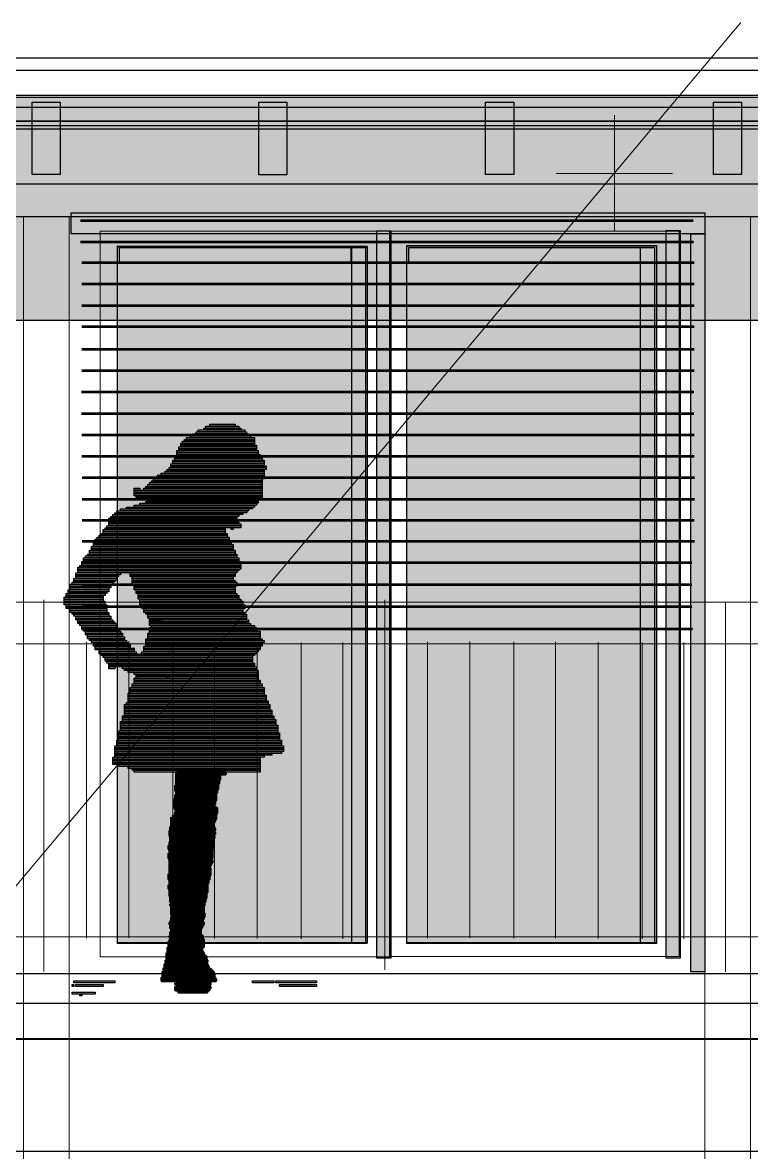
# Model space of a CAD drawing. Header units: millimetres. Extents: x 2976 to 41668, y 1850 to 28527.
# Drawn here: x 13669 to 15835, y 20679 to 24039 of the extents above; entities that cross this region are included whole.
import ezdxf

# ---------------------------------------------------------------- set-up
doc = ezdxf.new("R2010")
doc.units = ezdxf.units.MM
doc.header["$LTSCALE"] = 50
for name, color, linetype in [('00_Wand_Bestand', 7, 'Continuous'), ('02_Grundstuecksgrenze', 8, 'Continuous'), ('05_Linien_stark', 7, 'Continuous'), ('06_Linien_fein', 3, 'Continuous'), ('07_Bemassung', 6, 'Continuous')]:
    doc.layers.add(name, color=color, linetype=linetype)

msp = doc.modelspace()

# ---------------------------------------------------------------- hatches: boundary and pattern name
at = {"layer": '00_Wand_Bestand', "transparency": 33554500}
for points in [[(11786.3, 23816.6), (23791.2, 23816.6), (23791.2, 23557.9), (11786.3, 23557.9)], [(11789.7, 23816.6), (23791.2, 23816.6), (23791.2, 23153.1), (11789.7, 23153.1)]]:
    msp.add_hatch(color=7, dxfattribs=at).paths.add_polyline_path(points)
at = {"layer": '00_Wand_Bestand'}
for points in [[(14173.8, 22816), (14341, 22816), (14341, 22810.4), (14173.8, 22810.4)], [(14185.3, 22821.6), (14335.2, 22821.6), (14335.2, 22816), (14185.3, 22816)], [(14191.1, 22827.2), (14329.5, 22827.2), (14329.5, 22821.6), (14191.1, 22821.6)], [(14208.4, 22832.7), (14317.9, 22832.7), (14317.9, 22827.2), (14208.4, 22827.2)], [(14214.2, 22838.4), (14312.2, 22838.4), (14312.2, 22832.8), (14214.2, 22832.8)], [(14225.7, 22844), (14300.6, 22844), (14300.6, 22838.3), (14225.7, 22838.3)], [(14139.2, 22788), (14358.3, 22788), (14358.3, 22782.5), (14139.2, 22782.5)], [(14139.2, 22782.4), (14364, 22782.4), (14364, 22776.9), (14139.2, 22776.9)], [(14144.9, 22793.6), (14358.3, 22793.6), (14358.3, 22788), (14144.9, 22788)], [(14150.7, 22799.2), (14358.3, 22799.2), (14358.3, 22793.6), (14150.7, 22793.6)], [(14156.4, 22804.8), (14358.3, 22804.8), (14358.3, 22799.2), (14156.4, 22799.2)], [(14168, 22810.4), (14346.8, 22810.4), (14346.8, 22804.8), (14168, 22804.8)], [(14121.9, 22748.9), (14381.4, 22748.9), (14381.4, 22743.3), (14121.9, 22743.3)], [(14127.6, 22765.7), (14369.8, 22765.7), (14369.8, 22760.1), (14127.6, 22760.1)], [(14127.6, 22760.1), (14369.8, 22760.1), (14369.8, 22754.5), (14127.6, 22754.5)], [(14127.6, 22754.5), (14375.6, 22754.5), (14375.6, 22748.9), (14127.6, 22748.9)], [(14133.4, 22776.9), (14364.1, 22776.9), (14364.1, 22771.3), (14133.4, 22771.3)], [(14133.4, 22771.3), (14364.1, 22771.3), (14364.1, 22765.7), (14133.4, 22765.7)], [(14104.6, 22715.3), (14392.9, 22715.3), (14392.9, 22709.8), (14104.6, 22709.8)], [(14110.3, 22726.5), (14387.1, 22726.5), (14387.1, 22720.9), (14110.3, 22720.9)], [(14110.3, 22720.9), (14392.9, 22720.9), (14392.9, 22715.3), (14110.3, 22715.3)], [(14116.1, 22737.7), (14387.2, 22737.7), (14387.2, 22732.1), (14116.1, 22732.1)], [(14116.1, 22732.1), (14387.2, 22732.1), (14387.2, 22726.5), (14116.1, 22726.5)], [(14121.9, 22743.3), (14381.4, 22743.3), (14381.4, 22737.7), (14121.9, 22737.7)], [(14058.4, 22681.8), (14381.4, 22681.8), (14381.4, 22676.2), (14058.4, 22676.2)], [(14064.2, 22687.4), (14387.1, 22687.4), (14387.1, 22681.8), (14064.2, 22681.8)], [(14070, 22693), (14387.2, 22693), (14387.2, 22687.4), (14070, 22687.4)], [(14081.5, 22698.6), (14387.1, 22698.6), (14387.1, 22693), (14081.5, 22693)], [(14093, 22704.2), (14387.1, 22704.2), (14387.1, 22698.6), (14093, 22698.6)], [(14098.8, 22709.8), (14387.2, 22709.8), (14387.2, 22704.2), (14098.8, 22704.2)], [(14000.8, 22648.3), (14381.4, 22648.3), (14381.4, 22642.7), (14000.8, 22642.7)], [(14035.4, 22659.4), (14381.4, 22659.4), (14381.4, 22653.8), (14035.4, 22653.8)], [(14041.1, 22665), (14381.4, 22665), (14381.4, 22659.4), (14041.1, 22659.4)], [(14046.9, 22670.6), (14381.4, 22670.6), (14381.4, 22665), (14046.9, 22665)], [(14052.7, 22676.2), (14381.4, 22676.2), (14381.4, 22670.6), (14052.7, 22670.6)], [(14000.8, 22642.7), (14381.4, 22642.7), (14381.4, 22637), (14000.8, 22637)], [(14000.8, 22637.1), (14381.4, 22637.1), (14381.4, 22631.5), (14000.8, 22631.5)], [(14006.5, 22631.5), (14381.4, 22631.5), (14381.4, 22625.9), (14006.5, 22625.9)], [(14029.6, 22625.9), (14375.6, 22625.9), (14375.6, 22620.3), (14029.6, 22620.3)], [(14035.4, 22614.7), (14369.8, 22614.7), (14369.8, 22609.1), (14035.4, 22609.1)], [(14041.1, 22620.3), (14369.8, 22620.3), (14369.8, 22614.7), (14041.1, 22614.7)], [(13943.1, 22581.1), (14323.7, 22581.1), (14323.7, 22575.6), (13943.1, 22575.6)], [(13948.9, 22586.8), (14335.3, 22586.8), (14335.3, 22581.2), (13948.9, 22581.2)], [(13960.4, 22592.3), (14341, 22592.3), (14341, 22586.7), (13960.4, 22586.7)], [(13977.7, 22597.9), (14352.6, 22597.9), (14352.6, 22592.3), (13977.7, 22592.3)], [(14000.8, 22603.5), (14358.3, 22603.5), (14358.3, 22597.9), (14000.8, 22597.9)], [(14018, 22609.1), (14364.1, 22609.1), (14364.1, 22603.5), (14018, 22603.5)], [(13925.8, 22564.4), (14306.4, 22564.4), (14306.4, 22558.8), (13925.8, 22558.8)], [(13925.8, 22558.8), (14306.4, 22558.8), (14306.4, 22553.2), (13925.8, 22553.2)], [(13925.8, 22553.2), (14312.2, 22553.2), (14312.2, 22547.6), (13925.8, 22547.6)], [(13925.8, 22547.6), (14318, 22547.6), (14318, 22542), (13925.8, 22542)], [(13931.5, 22570), (14306.4, 22570), (14306.4, 22564.4), (13931.5, 22564.4)], [(13937.3, 22575.6), (14312.2, 22575.6), (14312.2, 22570), (13937.3, 22570)], [(13896.9, 22514), (14277.6, 22514), (14277.6, 22508.5), (13896.9, 22508.5)], [(13902.7, 22519.7), (14277.6, 22519.7), (14277.6, 22514.1), (13902.7, 22514.1)], [(13908.5, 22530.8), (14271.8, 22530.8), (14271.8, 22525.2), (13908.5, 22525.2)], [(13908.5, 22525.3), (14271.8, 22525.3), (14271.8, 22519.6), (13908.5, 22519.6)], [(13920, 22542), (14317.9, 22542), (14317.9, 22536.4), (13920, 22536.4)], [(13873.9, 22480.5), (14294.9, 22480.5), (14294.9, 22474.9), (13873.9, 22474.9)], [(13879.7, 22491.7), (14289.1, 22491.7), (14289.1, 22486.1), (13879.7, 22486.1)], [(13879.7, 22486.1), (14294.9, 22486.1), (14294.9, 22480.5), (13879.7, 22480.5)], [(13885.4, 22502.9), (14283.4, 22502.9), (14283.4, 22497.3), (13885.4, 22497.3)], [(13885.4, 22497.3), (14289.1, 22497.3), (14289.1, 22491.7), (13885.4, 22491.7)], [(13891.2, 22508.5), (14283.3, 22508.5), (14283.3, 22502.9), (13891.2, 22502.9)], [(13850.8, 22447), (14312.2, 22447), (14312.2, 22441.4), (13850.8, 22441.4)], [(13856.6, 22452.6), (14306.4, 22452.6), (14306.4, 22447), (13856.6, 22447)], [(13862.3, 22458.2), (14306.4, 22458.2), (14306.4, 22452.6), (13862.3, 22452.6)], [(13868.1, 22469.3), (14300.6, 22469.3), (14300.6, 22463.7), (13868.1, 22463.7)], [(13868.1, 22463.7), (14300.6, 22463.7), (14300.6, 22458.2), (13868.1, 22458.2)], [(13873.9, 22474.9), (14294.9, 22474.9), (14294.9, 22469.3), (13873.9, 22469.3)], [(13833.5, 22419), (14318, 22419), (14318, 22413.4), (13833.5, 22413.4)], [(13833.5, 22413.4), (14312.2, 22413.4), (14312.2, 22407.8), (13833.5, 22407.8)], [(13839.3, 22424.6), (14317.9, 22424.6), (14317.9, 22419), (13839.3, 22419)], [(13845, 22435.8), (14317.9, 22435.8), (14317.9, 22430.2), (13845, 22430.2)], [(13845, 22430.2), (14317.9, 22430.2), (14317.9, 22424.6), (13845, 22424.6)], [(13850.8, 22441.4), (14312.2, 22441.4), (14312.2, 22435.8), (13850.8, 22435.8)], [(13833.5, 22407.8), (14306.4, 22407.8), (14306.4, 22402.2), (13833.5, 22402.2)], [(13833.5, 22262.4), (13937.3, 22262.4), (13937.3, 22256.9), (13833.5, 22256.9)], [(13833.5, 22256.9), (13943.1, 22256.9), (13943.1, 22251.3), (13833.5, 22251.3)], [(14046.9, 22262.4), (14075.7, 22262.4), (14075.7, 22256.9), (14046.9, 22256.9)], [(14046.9, 22256.9), (14075.7, 22256.9), (14075.7, 22251.3), (14046.9, 22251.3)], [(14081.5, 22262.4), (14341, 22262.4), (14341, 22256.9), (14081.5, 22256.9)], [(14081.5, 22256.9), (14341, 22256.9), (14341, 22251.3), (14081.5, 22251.3)], [(13908.5, 22156.2), (14352.5, 22156.2), (14352.5, 22150.6), (13908.5, 22150.6)], [(13914.3, 22150.6), (14352.6, 22150.6), (14352.6, 22145), (13914.3, 22145)], [(13914.3, 22145), (14352.6, 22145), (14352.6, 22139.5), (13914.3, 22139.5)], [(13920, 22139.4), (14352.5, 22139.4), (14352.5, 22133.8), (13920, 22133.8)], [(13925.8, 22133.9), (14358.3, 22133.9), (14358.3, 22128.3), (13925.8, 22128.3)], [(13971.9, 22117.1), (14364.1, 22117.1), (14364.1, 22111.5), (13971.9, 22111.5)], [(13983.4, 22111.5), (14369.8, 22111.5), (14369.8, 22105.9), (13983.4, 22105.9)], [(14000.8, 22105.9), (14369.8, 22105.9), (14369.8, 22100.3), (14000.8, 22100.3)], [(14000.8, 22089.1), (14369.8, 22089.1), (14369.8, 22083.5), (14000.8, 22083.5)], [(14000.8, 22083.5), (14375.6, 22083.5), (14375.6, 22078), (14000.8, 22078)], [(14000.8, 22077.9), (14375.6, 22077.9), (14375.6, 22072.3), (14000.8, 22072.3)], [(14006.5, 22100.3), (14369.8, 22100.3), (14369.8, 22094.7), (14006.5, 22094.7)], [(13983.4, 22044.4), (14387.1, 22044.4), (14387.1, 22038.8), (13983.4, 22038.8)], [(13989.2, 22061.1), (14387.2, 22061.1), (14387.2, 22055.6), (13989.2, 22055.6)], [(13989.2, 22055.6), (14387.2, 22055.6), (14387.2, 22050), (13989.2, 22050)], [(13989.2, 22050), (14387.2, 22050), (14387.2, 22044.4), (13989.2, 22044.4)], [(13995, 22072.3), (14381.4, 22072.3), (14381.4, 22066.7), (13995, 22066.7)], [(13995, 22066.8), (14381.4, 22066.8), (14381.4, 22061.2), (13995, 22061.2)], [(13971.9, 22010.8), (14404.4, 22010.8), (14404.4, 22005.3), (13971.9, 22005.3)], [(13977.7, 22016.4), (14398.7, 22016.4), (14398.7, 22010.8), (13977.7, 22010.8)], [(13983.4, 22038.8), (14392.9, 22038.8), (14392.9, 22033.2), (13983.4, 22033.2)], [(13983.4, 22033.2), (14392.9, 22033.2), (14392.9, 22027.6), (13983.4, 22027.6)], [(13983.4, 22027.6), (14392.9, 22027.6), (14392.9, 22022), (13983.4, 22022)], [(13983.4, 22022), (14398.7, 22022), (14398.7, 22016.4), (13983.4, 22016.4)], [(13966.1, 21977.3), (14416, 21977.3), (14416, 21971.7), (13966.1, 21971.7)], [(13971.9, 22005.3), (14404.4, 22005.3), (14404.4, 21999.7), (13971.9, 21999.7)], [(13971.9, 21999.7), (14404.4, 21999.7), (14404.4, 21994.1), (13971.9, 21994.1)], [(13971.9, 21994.1), (14410.2, 21994.1), (14410.2, 21988.5), (13971.9, 21988.5)], [(13971.9, 21988.5), (14410.2, 21988.5), (14410.2, 21982.9), (13971.9, 21982.9)], [(13971.9, 21982.9), (14410.2, 21982.9), (14410.2, 21977.3), (13971.9, 21977.3)], [(13960.4, 21960.5), (14421.8, 21960.5), (14421.8, 21954.9), (13960.4, 21954.9)], [(13960.4, 21954.9), (14421.8, 21954.9), (14421.8, 21949.3), (13960.4, 21949.3)], [(13960.4, 21949.3), (14427.5, 21949.3), (14427.5, 21943.7), (13960.4, 21943.7)], [(13960.4, 21943.7), (14427.5, 21943.7), (14427.5, 21938.2), (13960.4, 21938.2)], [(13966.1, 21971.7), (14416, 21971.7), (14416, 21966.1), (13966.1, 21966.1)], [(13966.1, 21966.1), (14421.7, 21966.1), (14421.7, 21960.5), (13966.1, 21960.5)], [(13954.6, 21932.6), (14427.5, 21932.6), (14427.5, 21927), (13954.6, 21927)], [(13954.6, 21927), (14433.3, 21927), (14433.3, 21921.4), (13954.6, 21921.4)], [(13954.6, 21921.4), (14433.3, 21921.4), (14433.3, 21915.8), (13954.6, 21915.8)], [(13954.6, 21915.8), (14433.3, 21915.8), (14433.3, 21910.2), (13954.6, 21910.2)], [(13954.6, 21910.2), (14433.3, 21910.2), (14433.3, 21904.6), (13954.6, 21904.6)], [(13960.4, 21938.1), (14427.5, 21938.1), (14427.5, 21932.5), (13960.4, 21932.5)], [(13943.1, 21887.8), (14444.8, 21887.8), (14444.8, 21882.2), (13943.1, 21882.2)], [(13943.1, 21882.3), (14444.8, 21882.3), (14444.8, 21876.7), (13943.1, 21876.7)], [(13943.1, 21876.6), (14444.8, 21876.6), (14444.8, 21871), (13943.1, 21871)], [(13948.9, 21904.6), (14439.1, 21904.6), (14439.1, 21899), (13948.9, 21899)], [(13948.9, 21899), (14439.1, 21899), (14439.1, 21893.4), (13948.9, 21893.4)], [(13948.9, 21893.4), (14439.1, 21893.4), (14439.1, 21887.8), (13948.9, 21887.8)], [(13937.3, 21854.3), (14375.6, 21854.3), (14375.6, 21848.7), (13937.3, 21848.7)], [(13937.3, 21848.7), (14375.6, 21848.7), (14375.6, 21843.1), (13937.3, 21843.1)], [(13937.3, 21843.1), (14375.6, 21843.1), (14375.6, 21837.5), (13937.3, 21837.5)], [(13943.1, 21871), (14439, 21871), (14439, 21865.4), (13943.1, 21865.4)], [(13943.1, 21865.5), (14410.2, 21865.5), (14410.2, 21859.9), (13943.1, 21859.9)], [(13943.1, 21859.9), (14387.2, 21859.9), (14387.2, 21854.3), (13943.1, 21854.3)], [(13937.3, 21837.5), (14375.6, 21837.5), (14375.6, 21831.9), (13937.3, 21831.9)], [(13954.6, 21831.9), (14375.6, 21831.9), (14375.6, 21826.3), (13954.6, 21826.3)], [(13983.4, 21826.3), (14375.6, 21826.3), (14375.6, 21820.7), (13983.4, 21820.7)], [(13995, 21820.7), (14375.6, 21820.7), (14375.6, 21815.1), (13995, 21815.1)], [(14000.8, 21815.1), (14375.6, 21815.1), (14375.6, 21809.5), (14000.8, 21809.5)], [(13816.2, 21177.7), (13822, 21177.7), (13822, 21172.1), (13816.2, 21172.1)], [(13822, 21188.9), (13943.1, 21188.9), (13943.1, 21183.3), (13822, 21183.3)], [(13827.7, 21177.7), (13908.5, 21177.7), (13908.5, 21172.1), (13827.7, 21172.1)], [(14352.6, 21188.9), (14416, 21188.9), (14416, 21183.3), (14352.6, 21183.3)], [(14421.8, 21188.9), (14542.9, 21188.9), (14542.9, 21183.3), (14421.8, 21183.3)], [(14433.3, 21177.7), (14542.8, 21177.7), (14542.8, 21172.1), (14433.3, 21172.1)]]:
    msp.add_hatch(color=7, dxfattribs=at).paths.add_polyline_path(points)
at = {"layer": '02_Grundstuecksgrenze', "transparency": 33554595}
msp.add_hatch(color=7, dxfattribs=at).paths.add_polyline_path([(11790.9, 23816.8), (23787.5, 23816.8), (23787.5, 23732), (11790.9, 23732)])
at = {"layer": '02_Grundstuecksgrenze', "transparency": 33554572}
for points in [[(13813.2, 23473.1), (15696.6, 23473.1), (15696.6, 23410.1), (13813.2, 23410.1)], [(14722.1, 23419.7), (14763.6, 23419.7), (14763.6, 21256), (14722.1, 21256)], [(15582.2, 23420.1), (15623.8, 23420.1), (15623.8, 21256.3), (15582.2, 21256.3)], [(15655.3, 23410.1), (15696.9, 23410.1), (15696.9, 21215.7), (15655.3, 21215.7)], [(13957.3, 23369.3), (14644.7, 23369.3), (14644.7, 23323.2), (13957.3, 23323.2)], [(14647.3, 23369.3), (14688.9, 23369.3), (14688.9, 21300.3), (14647.3, 21300.3)], [(14817.5, 23369.7), (15504.9, 23369.7), (15504.9, 23323.6), (14817.5, 23323.6)], [(15505.9, 23370), (15547.5, 23370), (15547.5, 21301), (15505.9, 21301)]]:
    msp.add_hatch(color=7, dxfattribs=at).paths.add_polyline_path(points)
at = {"layer": '02_Grundstuecksgrenze', "transparency": 33554590}
for points in [[(13951.6, 23372.7), (14693.2, 23372.7), (14693.2, 21301.9), (13951.6, 21301.9)], [(14811.2, 23375.5), (15553.7, 23375.5), (15553.7, 21302.5), (14811.2, 21302.5)]]:
    msp.add_hatch(color=7, dxfattribs=at).paths.add_polyline_path(points)
at = {"layer": '07_Bemassung'}
for points in [[(13816.2, 21155.4), (13885.4, 21155.4), (13885.4, 21149.8), (13816.2, 21149.8)], [(13839.3, 21149.8), (13845, 21149.8), (13845, 21144.2), (13839.3, 21144.2)]]:
    msp.add_hatch(color=7, dxfattribs=at).paths.add_polyline_path(points)

# ---------------------------------------------------------------- linework, layer by layer
at = {"layer": '00_Wand_Bestand'}
for points in [[(11786.3, 23816.6), (23791.2, 23816.6), (23791.2, 23557.9), (11786.3, 23557.9)], [(11789.7, 23816.6), (23791.2, 23816.6), (23791.2, 23153.1), (11789.7, 23153.1)], [(14173.8, 22816), (14341, 22816), (14341, 22810.4), (14173.8, 22810.4)], [(14185.3, 22821.6), (14335.2, 22821.6), (14335.2, 22816), (14185.3, 22816)], [(14191.1, 22827.2), (14329.5, 22827.2), (14329.5, 22821.6), (14191.1, 22821.6)], [(14208.4, 22832.7), (14317.9, 22832.7), (14317.9, 22827.2), (14208.4, 22827.2)], [(14214.2, 22838.4), (14312.2, 22838.4), (14312.2, 22832.8), (14214.2, 22832.8)], [(14225.7, 22844), (14300.6, 22844), (14300.6, 22838.3), (14225.7, 22838.3)], [(14139.2, 22788), (14358.3, 22788), (14358.3, 22782.5), (14139.2, 22782.5)], [(14139.2, 22782.4), (14364, 22782.4), (14364, 22776.9), (14139.2, 22776.9)], [(14144.9, 22793.6), (14358.3, 22793.6), (14358.3, 22788), (14144.9, 22788)], [(14150.7, 22799.2), (14358.3, 22799.2), (14358.3, 22793.6), (14150.7, 22793.6)], [(14156.4, 22804.8), (14358.3, 22804.8), (14358.3, 22799.2), (14156.4, 22799.2)], [(14168, 22810.4), (14346.8, 22810.4), (14346.8, 22804.8), (14168, 22804.8)], [(14121.9, 22748.9), (14381.4, 22748.9), (14381.4, 22743.3), (14121.9, 22743.3)], [(14127.6, 22765.7), (14369.8, 22765.7), (14369.8, 22760.1), (14127.6, 22760.1)], [(14127.6, 22760.1), (14369.8, 22760.1), (14369.8, 22754.5), (14127.6, 22754.5)], [(14127.6, 22754.5), (14375.6, 22754.5), (14375.6, 22748.9), (14127.6, 22748.9)], [(14133.4, 22776.9), (14364.1, 22776.9), (14364.1, 22771.3), (14133.4, 22771.3)], [(14133.4, 22771.3), (14364.1, 22771.3), (14364.1, 22765.7), (14133.4, 22765.7)], [(14104.6, 22715.3), (14392.9, 22715.3), (14392.9, 22709.8), (14104.6, 22709.8)], [(14110.3, 22726.5), (14387.1, 22726.5), (14387.1, 22720.9), (14110.3, 22720.9)], [(14110.3, 22720.9), (14392.9, 22720.9), (14392.9, 22715.3), (14110.3, 22715.3)], [(14116.1, 22737.7), (14387.2, 22737.7), (14387.2, 22732.1), (14116.1, 22732.1)], [(14116.1, 22732.1), (14387.2, 22732.1), (14387.2, 22726.5), (14116.1, 22726.5)], [(14121.9, 22743.3), (14381.4, 22743.3), (14381.4, 22737.7), (14121.9, 22737.7)], [(14058.4, 22681.8), (14381.4, 22681.8), (14381.4, 22676.2), (14058.4, 22676.2)], [(14064.2, 22687.4), (14387.1, 22687.4), (14387.1, 22681.8), (14064.2, 22681.8)], [(14070, 22693), (14387.2, 22693), (14387.2, 22687.4), (14070, 22687.4)], [(14081.5, 22698.6), (14387.1, 22698.6), (14387.1, 22693), (14081.5, 22693)], [(14093, 22704.2), (14387.1, 22704.2), (14387.1, 22698.6), (14093, 22698.6)], [(14098.8, 22709.8), (14387.2, 22709.8), (14387.2, 22704.2), (14098.8, 22704.2)], [(14000.8, 22648.3), (14381.4, 22648.3), (14381.4, 22642.7), (14000.8, 22642.7)], [(14035.4, 22659.4), (14381.4, 22659.4), (14381.4, 22653.8), (14035.4, 22653.8)], [(14041.1, 22665), (14381.4, 22665), (14381.4, 22659.4), (14041.1, 22659.4)], [(14046.9, 22670.6), (14381.4, 22670.6), (14381.4, 22665), (14046.9, 22665)], [(14052.7, 22676.2), (14381.4, 22676.2), (14381.4, 22670.6), (14052.7, 22670.6)], [(14000.8, 22642.7), (14381.4, 22642.7), (14381.4, 22637), (14000.8, 22637)], [(14000.8, 22637.1), (14381.4, 22637.1), (14381.4, 22631.5), (14000.8, 22631.5)], [(14006.5, 22631.5), (14381.4, 22631.5), (14381.4, 22625.9), (14006.5, 22625.9)], [(14029.6, 22625.9), (14375.6, 22625.9), (14375.6, 22620.3), (14029.6, 22620.3)], [(14035.4, 22614.7), (14369.8, 22614.7), (14369.8, 22609.1), (14035.4, 22609.1)], [(14041.1, 22620.3), (14369.8, 22620.3), (14369.8, 22614.7), (14041.1, 22614.7)], [(13943.1, 22581.1), (14323.7, 22581.1), (14323.7, 22575.6), (13943.1, 22575.6)], [(13948.9, 22586.8), (14335.3, 22586.8), (14335.3, 22581.2), (13948.9, 22581.2)], [(13960.4, 22592.3), (14341, 22592.3), (14341, 22586.7), (13960.4, 22586.7)], [(13977.7, 22597.9), (14352.6, 22597.9), (14352.6, 22592.3), (13977.7, 22592.3)], [(14000.8, 22603.5), (14358.3, 22603.5), (14358.3, 22597.9), (14000.8, 22597.9)], [(14018, 22609.1), (14364.1, 22609.1), (14364.1, 22603.5), (14018, 22603.5)], [(13925.8, 22564.4), (14306.4, 22564.4), (14306.4, 22558.8), (13925.8, 22558.8)], [(13925.8, 22558.8), (14306.4, 22558.8), (14306.4, 22553.2), (13925.8, 22553.2)], [(13925.8, 22553.2), (14312.2, 22553.2), (14312.2, 22547.6), (13925.8, 22547.6)], [(13925.8, 22547.6), (14318, 22547.6), (14318, 22542), (13925.8, 22542)], [(13931.5, 22570), (14306.4, 22570), (14306.4, 22564.4), (13931.5, 22564.4)], [(13937.3, 22575.6), (14312.2, 22575.6), (14312.2, 22570), (13937.3, 22570)], [(13896.9, 22514), (14277.6, 22514), (14277.6, 22508.5), (13896.9, 22508.5)], [(13902.7, 22519.7), (14277.6, 22519.7), (14277.6, 22514.1), (13902.7, 22514.1)], [(13908.5, 22530.8), (14271.8, 22530.8), (14271.8, 22525.2), (13908.5, 22525.2)], [(13908.5, 22525.3), (14271.8, 22525.3), (14271.8, 22519.6), (13908.5, 22519.6)], [(13920, 22542), (14317.9, 22542), (14317.9, 22536.4), (13920, 22536.4)], [(13873.9, 22480.5), (14294.9, 22480.5), (14294.9, 22474.9), (13873.9, 22474.9)], [(13879.7, 22491.7), (14289.1, 22491.7), (14289.1, 22486.1), (13879.7, 22486.1)], [(13879.7, 22486.1), (14294.9, 22486.1), (14294.9, 22480.5), (13879.7, 22480.5)], [(13885.4, 22502.9), (14283.4, 22502.9), (14283.4, 22497.3), (13885.4, 22497.3)], [(13885.4, 22497.3), (14289.1, 22497.3), (14289.1, 22491.7), (13885.4, 22491.7)], [(13891.2, 22508.5), (14283.3, 22508.5), (14283.3, 22502.9), (13891.2, 22502.9)], [(13850.8, 22447), (14312.2, 22447), (14312.2, 22441.4), (13850.8, 22441.4)], [(13856.6, 22452.6), (14306.4, 22452.6), (14306.4, 22447), (13856.6, 22447)], [(13862.3, 22458.2), (14306.4, 22458.2), (14306.4, 22452.6), (13862.3, 22452.6)], [(13868.1, 22469.3), (14300.6, 22469.3), (14300.6, 22463.7), (13868.1, 22463.7)], [(13868.1, 22463.7), (14300.6, 22463.7), (14300.6, 22458.2), (13868.1, 22458.2)], [(13873.9, 22474.9), (14294.9, 22474.9), (14294.9, 22469.3), (13873.9, 22469.3)], [(13833.5, 22419), (14318, 22419), (14318, 22413.4), (13833.5, 22413.4)], [(13833.5, 22413.4), (14312.2, 22413.4), (14312.2, 22407.8), (13833.5, 22407.8)], [(13839.3, 22424.6), (14317.9, 22424.6), (14317.9, 22419), (13839.3, 22419)], [(13845, 22435.8), (14317.9, 22435.8), (14317.9, 22430.2), (13845, 22430.2)], [(13845, 22430.2), (14317.9, 22430.2), (14317.9, 22424.6), (13845, 22424.6)], [(13850.8, 22441.4), (14312.2, 22441.4), (14312.2, 22435.8), (13850.8, 22435.8)], [(13833.5, 22407.8), (14306.4, 22407.8), (14306.4, 22402.2), (13833.5, 22402.2)], [(13833.5, 22262.4), (13937.3, 22262.4), (13937.3, 22256.9), (13833.5, 22256.9)], [(13833.5, 22256.9), (13943.1, 22256.9), (13943.1, 22251.3), (13833.5, 22251.3)], [(14046.9, 22262.4), (14075.7, 22262.4), (14075.7, 22256.9), (14046.9, 22256.9)], [(14046.9, 22256.9), (14075.7, 22256.9), (14075.7, 22251.3), (14046.9, 22251.3)], [(14081.5, 22262.4), (14341, 22262.4), (14341, 22256.9), (14081.5, 22256.9)], [(14081.5, 22256.9), (14341, 22256.9), (14341, 22251.3), (14081.5, 22251.3)], [(13908.5, 22156.2), (14352.5, 22156.2), (14352.5, 22150.6), (13908.5, 22150.6)], [(13914.3, 22150.6), (14352.6, 22150.6), (14352.6, 22145), (13914.3, 22145)], [(13914.3, 22145), (14352.6, 22145), (14352.6, 22139.5), (13914.3, 22139.5)], [(13920, 22139.4), (14352.5, 22139.4), (14352.5, 22133.8), (13920, 22133.8)], [(13925.8, 22133.9), (14358.3, 22133.9), (14358.3, 22128.3), (13925.8, 22128.3)], [(13971.9, 22117.1), (14364.1, 22117.1), (14364.1, 22111.5), (13971.9, 22111.5)], [(13983.4, 22111.5), (14369.8, 22111.5), (14369.8, 22105.9), (13983.4, 22105.9)], [(14000.8, 22105.9), (14369.8, 22105.9), (14369.8, 22100.3), (14000.8, 22100.3)], [(14000.8, 22089.1), (14369.8, 22089.1), (14369.8, 22083.5), (14000.8, 22083.5)], [(14000.8, 22083.5), (14375.6, 22083.5), (14375.6, 22078), (14000.8, 22078)], [(14000.8, 22077.9), (14375.6, 22077.9), (14375.6, 22072.3), (14000.8, 22072.3)], [(14006.5, 22100.3), (14369.8, 22100.3), (14369.8, 22094.7), (14006.5, 22094.7)], [(13983.4, 22044.4), (14387.1, 22044.4), (14387.1, 22038.8), (13983.4, 22038.8)], [(13989.2, 22061.1), (14387.2, 22061.1), (14387.2, 22055.6), (13989.2, 22055.6)], [(13989.2, 22055.6), (14387.2, 22055.6), (14387.2, 22050), (13989.2, 22050)], [(13989.2, 22050), (14387.2, 22050), (14387.2, 22044.4), (13989.2, 22044.4)], [(13995, 22072.3), (14381.4, 22072.3), (14381.4, 22066.7), (13995, 22066.7)], [(13995, 22066.8), (14381.4, 22066.8), (14381.4, 22061.2), (13995, 22061.2)], [(13971.9, 22010.8), (14404.4, 22010.8), (14404.4, 22005.3), (13971.9, 22005.3)], [(13977.7, 22016.4), (14398.7, 22016.4), (14398.7, 22010.8), (13977.7, 22010.8)], [(13983.4, 22038.8), (14392.9, 22038.8), (14392.9, 22033.2), (13983.4, 22033.2)], [(13983.4, 22033.2), (14392.9, 22033.2), (14392.9, 22027.6), (13983.4, 22027.6)], [(13983.4, 22027.6), (14392.9, 22027.6), (14392.9, 22022), (13983.4, 22022)], [(13983.4, 22022), (14398.7, 22022), (14398.7, 22016.4), (13983.4, 22016.4)], [(13966.1, 21977.3), (14416, 21977.3), (14416, 21971.7), (13966.1, 21971.7)], [(13971.9, 22005.3), (14404.4, 22005.3), (14404.4, 21999.7), (13971.9, 21999.7)], [(13971.9, 21999.7), (14404.4, 21999.7), (14404.4, 21994.1), (13971.9, 21994.1)], [(13971.9, 21994.1), (14410.2, 21994.1), (14410.2, 21988.5), (13971.9, 21988.5)], [(13971.9, 21988.5), (14410.2, 21988.5), (14410.2, 21982.9), (13971.9, 21982.9)], [(13971.9, 21982.9), (14410.2, 21982.9), (14410.2, 21977.3), (13971.9, 21977.3)], [(13960.4, 21960.5), (14421.8, 21960.5), (14421.8, 21954.9), (13960.4, 21954.9)], [(13960.4, 21954.9), (14421.8, 21954.9), (14421.8, 21949.3), (13960.4, 21949.3)], [(13960.4, 21949.3), (14427.5, 21949.3), (14427.5, 21943.7), (13960.4, 21943.7)], [(13960.4, 21943.7), (14427.5, 21943.7), (14427.5, 21938.2), (13960.4, 21938.2)], [(13966.1, 21971.7), (14416, 21971.7), (14416, 21966.1), (13966.1, 21966.1)], [(13966.1, 21966.1), (14421.7, 21966.1), (14421.7, 21960.5), (13966.1, 21960.5)], [(13954.6, 21932.6), (14427.5, 21932.6), (14427.5, 21927), (13954.6, 21927)], [(13954.6, 21927), (14433.3, 21927), (14433.3, 21921.4), (13954.6, 21921.4)], [(13954.6, 21921.4), (14433.3, 21921.4), (14433.3, 21915.8), (13954.6, 21915.8)], [(13954.6, 21915.8), (14433.3, 21915.8), (14433.3, 21910.2), (13954.6, 21910.2)], [(13954.6, 21910.2), (14433.3, 21910.2), (14433.3, 21904.6), (13954.6, 21904.6)], [(13960.4, 21938.1), (14427.5, 21938.1), (14427.5, 21932.5), (13960.4, 21932.5)], [(13943.1, 21887.8), (14444.8, 21887.8), (14444.8, 21882.2), (13943.1, 21882.2)], [(13943.1, 21882.3), (14444.8, 21882.3), (14444.8, 21876.7), (13943.1, 21876.7)], [(13943.1, 21876.6), (14444.8, 21876.6), (14444.8, 21871), (13943.1, 21871)], [(13948.9, 21904.6), (14439.1, 21904.6), (14439.1, 21899), (13948.9, 21899)], [(13948.9, 21899), (14439.1, 21899), (14439.1, 21893.4), (13948.9, 21893.4)], [(13948.9, 21893.4), (14439.1, 21893.4), (14439.1, 21887.8), (13948.9, 21887.8)], [(13937.3, 21854.3), (14375.6, 21854.3), (14375.6, 21848.7), (13937.3, 21848.7)], [(13937.3, 21848.7), (14375.6, 21848.7), (14375.6, 21843.1), (13937.3, 21843.1)], [(13937.3, 21843.1), (14375.6, 21843.1), (14375.6, 21837.5), (13937.3, 21837.5)], [(13943.1, 21871), (14439, 21871), (14439, 21865.4), (13943.1, 21865.4)], [(13943.1, 21865.5), (14410.2, 21865.5), (14410.2, 21859.9), (13943.1, 21859.9)], [(13943.1, 21859.9), (14387.2, 21859.9), (14387.2, 21854.3), (13943.1, 21854.3)], [(13937.3, 21837.5), (14375.6, 21837.5), (14375.6, 21831.9), (13937.3, 21831.9)], [(13954.6, 21831.9), (14375.6, 21831.9), (14375.6, 21826.3), (13954.6, 21826.3)], [(13983.4, 21826.3), (14375.6, 21826.3), (14375.6, 21820.7), (13983.4, 21820.7)], [(13995, 21820.7), (14375.6, 21820.7), (14375.6, 21815.1), (13995, 21815.1)], [(14000.8, 21815.1), (14375.6, 21815.1), (14375.6, 21809.5), (14000.8, 21809.5)], [(13816.2, 21177.7), (13822, 21177.7), (13822, 21172.1), (13816.2, 21172.1)], [(13822, 21188.9), (13943.1, 21188.9), (13943.1, 21183.3), (13822, 21183.3)], [(13827.7, 21177.7), (13908.5, 21177.7), (13908.5, 21172.1), (13827.7, 21172.1)], [(14352.6, 21188.9), (14416, 21188.9), (14416, 21183.3), (14352.6, 21183.3)], [(14421.8, 21188.9), (14542.9, 21188.9), (14542.9, 21183.3), (14421.8, 21183.3)], [(14433.3, 21177.7), (14542.8, 21177.7), (14542.8, 21172.1), (14433.3, 21172.1)]]:
    msp.add_lwpolyline(points, close=True, dxfattribs=at)
at = {"layer": '02_Grundstuecksgrenze'}
for points in [[(11790.9, 23816.8), (23787.5, 23816.8), (23787.5, 23732), (11790.9, 23732)], [(13813.2, 23473.1), (15696.6, 23473.1), (15696.6, 23410.1), (13813.2, 23410.1)], [(14722.1, 23419.7), (14763.6, 23419.7), (14763.6, 21256), (14722.1, 21256)], [(15582.2, 23420.1), (15623.8, 23420.1), (15623.8, 21256.3), (15582.2, 21256.3)], [(15655.3, 23410.1), (15696.9, 23410.1), (15696.9, 21215.7), (15655.3, 21215.7)], [(13951.6, 23372.7), (14693.2, 23372.7), (14693.2, 21301.9), (13951.6, 21301.9)], [(13957.3, 23369.3), (14644.7, 23369.3), (14644.7, 23323.2), (13957.3, 23323.2)], [(14647.3, 23369.3), (14688.9, 23369.3), (14688.9, 21300.3), (14647.3, 21300.3)], [(14811.2, 23375.5), (15553.7, 23375.5), (15553.7, 21302.5), (14811.2, 21302.5)], [(14817.5, 23369.7), (15504.9, 23369.7), (15504.9, 23323.6), (14817.5, 23323.6)], [(15505.9, 23370), (15547.5, 23370), (15547.5, 21301), (15505.9, 21301)]]:
    msp.add_lwpolyline(points, close=True, dxfattribs=at)
at = {"layer": '05_Linien_stark', "lineweight": 53}
for p, q in [((15662, 23449.3), (13841.1, 23449.3)), ((15662.8, 23385.7), (13841.1, 23385.7)), ((15665.1, 23324.5), (13845, 23324.5)), ((15665.2, 23260.3), (13845.2, 23260.3)), ((15665.1, 23196.7), (13845.1, 23196.7)), ((15665, 23133.9), (13845, 23133.9)), ((15665.1, 23066.2), (13845.1, 23066.2)), ((15665.1, 23002.6), (13845, 23002.6)), ((15664.4, 22939.8), (13844.7, 22939.8)), ((15664.5, 22874.9), (13844.8, 22874.9)), ((15664.8, 22811.3), (13845.3, 22811.3)), ((15665.3, 22748.4), (13845.1, 22748.4)), ((15665.9, 22684.4), (13846.1, 22684.4)), ((15665.9, 22620.8), (13846.1, 22620.8)), ((15665.7, 22557.9), (13846, 22557.9)), ((15665.8, 22495.1), (13846.1, 22495.1)), ((15657.9, 22431.8), (13845.3, 22431.8)), ((15657.8, 22366.9), (13845.3, 22366.9)), ((15658.3, 22301.4), (13845.1, 22301.4)), ((15660.4, 22235), (13845.7, 22235))]:
    msp.add_line(p, q, dxfattribs=at)
at = {"layer": '05_Linien_stark', "lineweight": 15}
for p, q in [((11823.9, 22315.4), (23753.8, 22315.4)), ((13732.5, 22321.9), (13732.5, 21217.1)), ((14745.9, 22322.1), (14745.9, 21222.1)), ((15758.3, 22315.6), (15758.3, 21215.6)), ((11823.5, 22191.5), (23752.4, 22191.5)), ((13859.1, 22197), (13859.1, 21315.7)), ((13985.4, 22197.9), (13985.4, 21316.5)), ((14115.8, 22196.8), (14115.8, 21315.4)), ((14239.9, 22196.7), (14239.9, 21315.4)), ((14366.7, 22196.4), (14366.7, 21315)), ((14497.1, 22195.3), (14497.1, 21314)), ((14621.2, 22195.2), (14621.2, 21313.9)), ((14872.2, 22197.2), (14872.2, 21315.9)), ((14998.5, 22198.1), (14998.5, 21316.7)), ((15128.9, 22197), (15128.9, 21315.6)), ((15253, 22196.9), (15253, 21315.6)), ((15379.8, 22196.6), (15379.8, 21315.3)), ((15510.2, 22195.5), (15510.2, 21314.2)), ((15634.3, 22195.4), (15634.3, 21314.1)), ((11823.7, 21320.3), (23753.6, 21320.3))]:
    msp.add_line(p, q, dxfattribs=at)
at = {"layer": '05_Linien_stark', "lineweight": 25}
for points in [[(11784.3, 23933.5), (23793.6, 23933.5), (23793.6, 23822.2), (11784.3, 23822.2)], [(11784.5, 23897.3), (23792.6, 23897.3), (23792.6, 23745.4), (11784.5, 23745.4)], [(11785, 23786.8), (23792.8, 23786.8), (23792.8, 23744), (11785, 23744)], [(13697.5, 23801.8), (13781.3, 23801.8), (13781.3, 23586.4), (13697.5, 23586.4)], [(14371, 23801.5), (14454.7, 23801.5), (14454.7, 23586.2), (14371, 23586.2)], [(15045.5, 23802), (15129.3, 23802), (15129.3, 23586.6), (15045.5, 23586.6)], [(15722.4, 23801.8), (15806.2, 23801.8), (15806.2, 23586.4), (15722.4, 23586.4)], [(11785.7, 23723.1), (23793.4, 23723.1), (23793.4, 23461.2), (11785.7, 23461.2)], [(11785.1, 21210.4), (23792.9, 21210.4), (23792.9, 21121.7), (11785.1, 21121.7)], [(11785.8, 21122.5), (23793.7, 21122.5), (23793.7, 21016.5), (11785.8, 21016.5)], [(11784.5, 21015.6), (23793.8, 21015.6), (23793.8, 20681.1), (11784.5, 20681.1)]]:
    msp.add_lwpolyline(points, close=True, dxfattribs=at)
at = {"layer": '05_Linien_stark', "lineweight": 20}
for points in [[(13671.8, 23461.7), (13807.6, 23461.7), (13807.6, 17952.1), (13671.8, 17952.1)], [(15697, 23461.4), (15832.7, 23461.4), (15832.7, 17953.2), (15697, 17953.2)], [(13899.4, 23418.2), (14760.9, 23418.2), (14760.9, 21260.9), (13899.4, 21260.9)], [(14759.7, 23418.6), (15621.1, 23418.6), (15621.1, 21261.3), (14759.7, 21261.3)], [(13950.1, 23373.5), (14693.6, 23373.5), (14693.6, 21299.8), (13950.1, 21299.8)], [(14810.4, 23373.9), (15553.8, 23373.9), (15553.8, 21300.2), (14810.4, 21300.2)]]:
    msp.add_lwpolyline(points, close=True, dxfattribs=at)
at = {"layer": '05_Linien_stark', "lineweight": 211}
for points in [[(14127.6, 21809.5), (14271.8, 21809.5), (14271.8, 21804), (14127.6, 21804)], [(14127.6, 21804), (14254.5, 21804), (14254.5, 21798.4), (14127.6, 21798.4)], [(14127.6, 21798.4), (14254.5, 21798.4), (14254.5, 21792.8), (14127.6, 21792.8)], [(14127.6, 21792.8), (14254.5, 21792.8), (14254.5, 21787.2), (14127.6, 21787.2)], [(14127.6, 21787.2), (14251.6, 21787.2), (14251.6, 21781.6), (14127.6, 21781.6)], [(14127.6, 21781.6), (14251.6, 21781.6), (14251.6, 21776), (14127.6, 21776)], [(14127.6, 21776), (14248.7, 21776), (14248.7, 21770.4), (14127.6, 21770.4)], [(14124.7, 21770.4), (14248.7, 21770.4), (14248.7, 21764.8), (14124.7, 21764.8)], [(14124.7, 21764.8), (14248.7, 21764.8), (14248.7, 21759.2), (14124.7, 21759.2)], [(14124.7, 21759.2), (14245.8, 21759.2), (14245.8, 21753.7), (14124.7, 21753.7)], [(14124.7, 21742.4), (14243, 21742.4), (14243, 21736.9), (14124.7, 21736.9)], [(14127.6, 21753.7), (14245.9, 21753.7), (14245.9, 21748), (14127.6, 21748)], [(14127.6, 21748), (14243, 21748), (14243, 21742.4), (14127.6, 21742.4)], [(14121.9, 21731.3), (14243, 21731.3), (14243, 21725.7), (14121.9, 21725.7)], [(14121.9, 21725.7), (14240.1, 21725.7), (14240.1, 21720.1), (14121.9, 21720.1)], [(14121.9, 21720.1), (14240.1, 21720.1), (14240.1, 21714.5), (14121.9, 21714.5)], [(14121.9, 21714.5), (14237.2, 21714.5), (14237.2, 21708.9), (14121.9, 21708.9)], [(14121.9, 21708.9), (14237.2, 21708.9), (14237.2, 21703.3), (14121.9, 21703.3)], [(14124.7, 21736.8), (14243, 21736.8), (14243, 21731.3), (14124.7, 21731.3)], [(14113.2, 21675.4), (14243, 21675.4), (14243, 21669.8), (14113.2, 21669.8)], [(14119, 21681), (14243, 21681), (14243, 21675.4), (14119, 21675.4)], [(14124.7, 21703.3), (14245.8, 21703.3), (14245.8, 21697.7), (14124.7, 21697.7)], [(14124.7, 21692.1), (14245.9, 21692.1), (14245.9, 21686.6), (14124.7, 21686.6)], [(14127.6, 21697.7), (14245.9, 21697.7), (14245.9, 21692.1), (14127.6, 21692.1)], [(14127.6, 21686.5), (14243, 21686.5), (14243, 21680.9), (14127.6, 21680.9)], [(14110.3, 21647.4), (14237.2, 21647.4), (14237.2, 21641.8), (14110.3, 21641.8)], [(14110.3, 21641.8), (14240.1, 21641.8), (14240.1, 21636.2), (14110.3, 21636.2)], [(14113.2, 21669.7), (14240.1, 21669.7), (14240.1, 21664.2), (14113.2, 21664.2)], [(14113.2, 21664.2), (14237.2, 21664.2), (14237.2, 21658.6), (14113.2, 21658.6)], [(14113.2, 21658.6), (14234.3, 21658.6), (14234.3, 21653), (14113.2, 21653)], [(14113.2, 21653), (14231.4, 21653), (14231.4, 21647.4), (14113.2, 21647.4)], [(14107.4, 21636.2), (14237.2, 21636.2), (14237.2, 21630.6), (14107.4, 21630.6)], [(14107.4, 21630.6), (14240.1, 21630.6), (14240.1, 21625), (14107.4, 21625)], [(14107.4, 21625), (14234.3, 21625), (14234.3, 21619.4), (14107.4, 21619.4)], [(14110.3, 21619.4), (14237.2, 21619.4), (14237.2, 21613.8), (14110.3, 21613.8)], [(14110.3, 21613.9), (14234.3, 21613.9), (14234.3, 21608.3), (14110.3, 21608.3)], [(14110.3, 21608.3), (14234.3, 21608.3), (14234.3, 21602.7), (14110.3, 21602.7)], [(14104.6, 21591.5), (14234.3, 21591.5), (14234.3, 21585.9), (14104.6, 21585.9)], [(14104.6, 21585.9), (14234.3, 21585.9), (14234.3, 21580.3), (14104.6, 21580.3)], [(14107.4, 21602.7), (14234.3, 21602.7), (14234.3, 21597.1), (14107.4, 21597.1)], [(14107.4, 21597.1), (14234.3, 21597.1), (14234.3, 21591.5), (14107.4, 21591.5)], [(14107.4, 21580.3), (14231.4, 21580.3), (14231.4, 21574.7), (14107.4, 21574.7)], [(14107.4, 21574.7), (14231.4, 21574.7), (14231.4, 21569.1), (14107.4, 21569.1)], [(14104.6, 21569.1), (14231.4, 21569.1), (14231.4, 21563.5), (14104.6, 21563.5)], [(14104.6, 21563.5), (14231.4, 21563.5), (14231.4, 21557.9), (14104.6, 21557.9)], [(14104.6, 21557.9), (14231.4, 21557.9), (14231.4, 21552.4), (14104.6, 21552.4)], [(14107.4, 21552.4), (14228.5, 21552.4), (14228.5, 21546.7), (14107.4, 21546.7)], [(14107.4, 21546.7), (14231.4, 21546.7), (14231.4, 21541.1), (14107.4, 21541.1)], [(14107.4, 21541.2), (14228.5, 21541.2), (14228.5, 21535.6), (14107.4, 21535.6)], [(14104.6, 21507.6), (14225.7, 21507.6), (14225.7, 21502), (14104.6, 21502)], [(14107.4, 21535.6), (14225.7, 21535.6), (14225.7, 21530), (14107.4, 21530)], [(14107.4, 21530), (14222.8, 21530), (14222.8, 21524.4), (14107.4, 21524.4)], [(14107.4, 21524.4), (14225.7, 21524.4), (14225.7, 21518.8), (14107.4, 21518.8)], [(14107.4, 21518.8), (14225.7, 21518.8), (14225.7, 21513.2), (14107.4, 21513.2)], [(14107.4, 21513.2), (14225.7, 21513.2), (14225.7, 21507.6), (14107.4, 21507.6)], [(14104.5, 21496.4), (14222.8, 21496.4), (14222.8, 21490.8), (14104.5, 21490.8)], [(14104.5, 21474.1), (14217, 21474.1), (14217, 21468.5), (14104.5, 21468.5)], [(14104.5, 21468.5), (14217, 21468.5), (14217, 21462.9), (14104.5, 21462.9)], [(14104.6, 21502), (14222.8, 21502), (14222.8, 21496.4), (14104.6, 21496.4)], [(14107.4, 21490.8), (14219.9, 21490.8), (14219.9, 21485.3), (14107.4, 21485.3)], [(14107.4, 21485.2), (14219.9, 21485.2), (14219.9, 21479.7), (14107.4, 21479.7)], [(14107.4, 21479.7), (14217, 21479.7), (14217, 21474.1), (14107.4, 21474.1)], [(14107.4, 21462.9), (14217, 21462.9), (14217, 21457.3), (14107.4, 21457.3)], [(14107.4, 21457.3), (14217, 21457.3), (14217, 21451.7), (14107.4, 21451.7)], [(14107.4, 21451.7), (14214.1, 21451.7), (14214.1, 21446.1), (14107.4, 21446.1)], [(14107.4, 21446.1), (14214.1, 21446.1), (14214.1, 21440.5), (14107.4, 21440.5)], [(14110.3, 21440.5), (14214.1, 21440.5), (14214.1, 21434.9), (14110.3, 21434.9)], [(14110.3, 21434.9), (14211.3, 21434.9), (14211.3, 21429.3), (14110.3, 21429.3)], [(14110.3, 21429.4), (14211.3, 21429.4), (14211.3, 21423.7), (14110.3, 21423.7)], [(14110.3, 21418.1), (14208.4, 21418.1), (14208.4, 21412.6), (14110.3, 21412.6)], [(14113.2, 21423.7), (14208.4, 21423.7), (14208.4, 21418.1), (14113.2, 21418.1)], [(14113.2, 21412.6), (14205.5, 21412.6), (14205.5, 21407), (14113.2, 21407)], [(14113.2, 21407), (14205.5, 21407), (14205.5, 21401.4), (14113.2, 21401.4)], [(14113.2, 21401.4), (14205.5, 21401.4), (14205.5, 21395.8), (14113.2, 21395.8)], [(14110.3, 21367.8), (14202.6, 21367.8), (14202.6, 21362.2), (14110.3, 21362.2)], [(14113.2, 21395.8), (14205.5, 21395.8), (14205.5, 21390.2), (14113.2, 21390.2)], [(14113.2, 21390.2), (14208.4, 21390.2), (14208.4, 21384.6), (14113.2, 21384.6)], [(14113.2, 21379), (14205.5, 21379), (14205.5, 21373.4), (14113.2, 21373.4)], [(14113.2, 21373.4), (14202.6, 21373.4), (14202.6, 21367.8), (14113.2, 21367.8)], [(14116.1, 21384.6), (14208.4, 21384.6), (14208.4, 21379), (14116.1, 21379)], [(14107.5, 21362.3), (14205.5, 21362.3), (14205.5, 21356.7), (14107.5, 21356.7)], [(14110.3, 21356.7), (14202.6, 21356.7), (14202.6, 21351.1), (14110.3, 21351.1)], [(14110.3, 21351.1), (14199.7, 21351.1), (14199.7, 21345.5), (14110.3, 21345.5)], [(14110.3, 21334.3), (14196.8, 21334.3), (14196.8, 21328.7), (14110.3, 21328.7)], [(14113.2, 21345.5), (14196.8, 21345.5), (14196.8, 21339.9), (14113.2, 21339.9)], [(14113.2, 21339.9), (14196.8, 21339.9), (14196.8, 21334.3), (14113.2, 21334.3)], [(14104.6, 21306.3), (14205.5, 21306.3), (14205.5, 21300.7), (14104.6, 21300.7)], [(14104.6, 21300.7), (14205.5, 21300.7), (14205.5, 21295.1), (14104.6, 21295.1)], [(14107.4, 21323.1), (14202.6, 21323.1), (14202.6, 21317.5), (14107.4, 21317.5)], [(14107.4, 21311.9), (14205.5, 21311.9), (14205.5, 21306.3), (14107.4, 21306.3)], [(14110.3, 21328.7), (14196.8, 21328.7), (14196.8, 21323.1), (14110.3, 21323.1)], [(14110.3, 21317.5), (14202.6, 21317.5), (14202.6, 21311.9), (14110.3, 21311.9)], [(14098.8, 21272.8), (14205.5, 21272.8), (14205.5, 21267.2), (14098.8, 21267.2)], [(14098.8, 21267.2), (14208.4, 21267.2), (14208.4, 21261.6), (14098.8, 21261.6)], [(14101.7, 21289.6), (14199.7, 21289.6), (14199.7, 21284), (14101.7, 21284)], [(14101.7, 21284), (14199.7, 21284), (14199.7, 21278.4), (14101.7, 21278.4)], [(14101.7, 21278.4), (14202.6, 21278.4), (14202.6, 21272.8), (14101.7, 21272.8)], [(14104.6, 21295.1), (14205.5, 21295.1), (14205.5, 21289.5), (14104.6, 21289.5)], [(14093, 21239.2), (14217, 21239.2), (14217, 21233.7), (14093, 21233.7)], [(14093, 21233.6), (14219.9, 21233.6), (14219.9, 21228), (14093, 21228)], [(14095.9, 21250.4), (14217, 21250.4), (14217, 21244.8), (14095.9, 21244.8)], [(14095.9, 21244.8), (14214.1, 21244.8), (14214.1, 21239.2), (14095.9, 21239.2)], [(14098.8, 21261.6), (14214.1, 21261.6), (14214.1, 21256), (14098.8, 21256)], [(14098.8, 21256), (14214.1, 21256), (14214.1, 21250.4), (14098.8, 21250.4)], [(14084.4, 21200.1), (14240.1, 21200.1), (14240.1, 21194.5), (14084.4, 21194.5)], [(14087.3, 21216.8), (14234.3, 21216.8), (14234.3, 21211.3), (14087.3, 21211.3)], [(14087.3, 21211.3), (14237.2, 21211.3), (14237.2, 21205.7), (14087.3, 21205.7)], [(14087.3, 21205.7), (14237.2, 21205.7), (14237.2, 21200.1), (14087.3, 21200.1)], [(14090.1, 21228.1), (14222.8, 21228.1), (14222.8, 21222.4), (14090.1, 21222.4)], [(14090.1, 21222.5), (14228.5, 21222.5), (14228.5, 21216.9), (14090.1, 21216.9)], [(14084.4, 21194.5), (14243, 21194.5), (14243, 21188.9), (14084.4, 21188.9)], [(14124.7, 21183.3), (14225.7, 21183.3), (14225.7, 21177.7), (14124.7, 21177.7)], [(14124.7, 21172.1), (14225.7, 21172.1), (14225.7, 21166.5), (14124.7, 21166.5)], [(14124.7, 21166.5), (14222.8, 21166.5), (14222.8, 21161), (14124.7, 21161)], [(14133.4, 21161), (14217, 21161), (14217, 21155.4), (14133.4, 21155.4)]]:
    msp.add_lwpolyline(points, close=True, dxfattribs=at)
at = {"layer": '06_Linien_fein', "lineweight": 9}
msp.add_line((10997.5, 18310.9), (15803.6, 24038.6), dxfattribs=at)
at = {"layer": '06_Linien_fein', "lineweight": 5}
for p, q in [((15428.1, 23417.5), (15428.1, 23763)), ((15600.9, 23590.3), (15255.4, 23590.3))]:
    msp.add_line(p, q, dxfattribs=at)
at = {"layer": '06_Linien_fein'}
for points in [[(14000.8, 22653.8), (14018, 22653.8), (14018, 22648.3), (14000.8, 22648.3)], [(14029.6, 22653.8), (14381.4, 22653.8), (14381.4, 22648.3), (14029.6, 22648.3)], [(13914.3, 22536.4), (14271.8, 22536.4), (14271.8, 22530.9), (13914.3, 22530.9)], [(14289.1, 22536.4), (14294.9, 22536.4), (14294.9, 22530.9), (14289.1, 22530.9)], [(13822, 22385.5), (13948.9, 22385.5), (13948.9, 22379.9), (13822, 22379.9)], [(13822, 22379.9), (13943.1, 22379.9), (13943.1, 22374.3), (13822, 22374.3)], [(13827.7, 22402.2), (13960.4, 22402.2), (13960.4, 22396.6), (13827.7, 22396.6)], [(13827.7, 22396.6), (13954.6, 22396.6), (13954.6, 22391.1), (13827.7, 22391.1)], [(13827.7, 22391), (13948.8, 22391), (13948.8, 22385.4), (13827.7, 22385.4)], [(13989.2, 22402.2), (14300.6, 22402.2), (14300.6, 22396.6), (13989.2, 22396.6)], [(13989.2, 22396.6), (14300.6, 22396.6), (14300.6, 22391.1), (13989.2, 22391.1)], [(13995, 22391), (14294.9, 22391), (14294.9, 22385.4), (13995, 22385.4)], [(13995, 22385.5), (14294.9, 22385.5), (14294.9, 22379.9), (13995, 22379.9)], [(13995, 22379.9), (14300.6, 22379.9), (14300.6, 22374.3), (13995, 22374.3)], [(13804.7, 22351.9), (13925.8, 22351.9), (13925.8, 22346.3), (13804.7, 22346.3)], [(13804.7, 22346.3), (13920, 22346.3), (13920, 22340.7), (13804.7, 22340.7)], [(13810.4, 22368.7), (13931.5, 22368.7), (13931.5, 22363.1), (13810.4, 22363.1)], [(13810.4, 22363.1), (13931.5, 22363.1), (13931.5, 22357.5), (13810.4, 22357.5)], [(13810.4, 22357.5), (13925.8, 22357.5), (13925.8, 22351.9), (13810.4, 22351.9)], [(13816.2, 22374.3), (13937.3, 22374.3), (13937.3, 22368.7), (13816.2, 22368.7)], [(13995, 22374.3), (14306.4, 22374.3), (14306.4, 22368.7), (13995, 22368.7)], [(14000.8, 22368.7), (14306.4, 22368.7), (14306.4, 22363.1), (14000.8, 22363.1)], [(14000.8, 22363.1), (14300.6, 22363.1), (14300.6, 22357.5), (14000.8, 22357.5)], [(14000.8, 22357.5), (14300.6, 22357.5), (14300.6, 22351.9), (14000.8, 22351.9)], [(14006.5, 22351.9), (14300.6, 22351.9), (14300.6, 22346.3), (14006.5, 22346.3)], [(14006.5, 22346.3), (14300.6, 22346.3), (14300.6, 22340.7), (14006.5, 22340.7)], [(13793.1, 22329.5), (13908.5, 22329.5), (13908.5, 22324), (13793.1, 22324)], [(13793.1, 22324), (13908.5, 22324), (13908.5, 22318.4), (13793.1, 22318.4)], [(13793.1, 22318.4), (13914.2, 22318.4), (13914.2, 22312.8), (13793.1, 22312.8)], [(13793.1, 22312.7), (13914.2, 22312.7), (13914.2, 22307.2), (13793.1, 22307.2)], [(13798.9, 22340.7), (13914.3, 22340.7), (13914.3, 22335.1), (13798.9, 22335.1)], [(13798.9, 22335.2), (13908.5, 22335.2), (13908.5, 22329.6), (13798.9, 22329.6)], [(14012.3, 22340.7), (14306.4, 22340.7), (14306.4, 22335.1), (14012.3, 22335.1)], [(14012.3, 22335.2), (14312.2, 22335.2), (14312.2, 22329.6), (14012.3, 22329.6)], [(14012.3, 22329.5), (14312.2, 22329.5), (14312.2, 22324), (14012.3, 22324)], [(14018, 22324), (14317.9, 22324), (14317.9, 22318.4), (14018, 22318.4)], [(14018, 22318.4), (14323.7, 22318.4), (14323.7, 22312.8), (14018, 22312.8)], [(14018, 22312.7), (14323.7, 22312.7), (14323.7, 22307.2), (14018, 22307.2)], [(13798.9, 22307.2), (13920, 22307.2), (13920, 22301.6), (13798.9, 22301.6)], [(13798.9, 22301.6), (13914.3, 22301.6), (13914.3, 22296), (13798.9, 22296)], [(13810.4, 22296), (13920, 22296), (13920, 22290.4), (13810.4, 22290.4)], [(13810.4, 22290.4), (13920, 22290.4), (13920, 22284.8), (13810.4, 22284.8)], [(13816.2, 22284.8), (13925.8, 22284.8), (13925.8, 22279.2), (13816.2, 22279.2)], [(13822, 22279.2), (13925.8, 22279.2), (13925.8, 22273.6), (13822, 22273.6)], [(14023.8, 22307.2), (14329.5, 22307.2), (14329.5, 22301.6), (14023.8, 22301.6)], [(14023.8, 22301.6), (14329.5, 22301.6), (14329.5, 22296), (14023.8, 22296)], [(14029.6, 22296), (14323.7, 22296), (14323.7, 22290.4), (14029.6, 22290.4)], [(14029.6, 22290.4), (14323.7, 22290.4), (14323.7, 22284.8), (14029.6, 22284.8)], [(14035.4, 22284.8), (14329.5, 22284.8), (14329.5, 22279.2), (14035.4, 22279.2)], [(14041.1, 22279.2), (14335.2, 22279.2), (14335.2, 22273.6), (14041.1, 22273.6)], [(13827.7, 22273.6), (13931.5, 22273.6), (13931.5, 22268), (13827.7, 22268)], [(13827.7, 22268), (13931.5, 22268), (13931.5, 22262.4), (13827.7, 22262.4)], [(13839.3, 22251.3), (13948.8, 22251.3), (13948.8, 22245.7), (13839.3, 22245.7)], [(13845, 22245.7), (13948.8, 22245.7), (13948.8, 22240.1), (13845, 22240.1)], [(14041.1, 22273.6), (14335.2, 22273.6), (14335.2, 22268), (14041.1, 22268)], [(14046.9, 22268), (14335.2, 22268), (14335.2, 22262.4), (14046.9, 22262.4)], [(14046.9, 22251.3), (14346.8, 22251.3), (14346.8, 22245.7), (14046.9, 22245.7)], [(14052.7, 22245.7), (14358.3, 22245.7), (14358.3, 22240.1), (14052.7, 22240.1)], [(13845, 22240.1), (13948.8, 22240.1), (13948.8, 22234.5), (13845, 22234.5)], [(13850.8, 22234.5), (13954.6, 22234.5), (13954.6, 22228.9), (13850.8, 22228.9)], [(13856.6, 22228.9), (13960.4, 22228.9), (13960.4, 22223.3), (13856.6, 22223.3)], [(13856.6, 22223.3), (13966.1, 22223.3), (13966.1, 22217.7), (13856.6, 22217.7)], [(13862.3, 22217.7), (13966.1, 22217.7), (13966.1, 22212.1), (13862.3, 22212.1)], [(13862.3, 22212.1), (13971.9, 22212.1), (13971.9, 22206.5), (13862.3, 22206.5)], [(14041.1, 22223.3), (14375.6, 22223.3), (14375.6, 22217.7), (14041.1, 22217.7)], [(14041.1, 22217.7), (14375.6, 22217.7), (14375.6, 22212.1), (14041.1, 22212.1)], [(14041.1, 22212.1), (14375.6, 22212.1), (14375.6, 22206.5), (14041.1, 22206.5)], [(14046.9, 22240.1), (14364.1, 22240.1), (14364.1, 22234.5), (14046.9, 22234.5)], [(14046.9, 22234.5), (14364.1, 22234.5), (14364.1, 22228.9), (14046.9, 22228.9)], [(14046.9, 22228.9), (14375.6, 22228.9), (14375.6, 22223.3), (14046.9, 22223.3)], [(13868.1, 22206.5), (13971.9, 22206.5), (13971.9, 22200.9), (13868.1, 22200.9)], [(13873.9, 22200.9), (13977.7, 22200.9), (13977.7, 22195.3), (13873.9, 22195.3)], [(13879.7, 22195.3), (13983.5, 22195.3), (13983.5, 22189.8), (13879.7, 22189.8)], [(13879.7, 22189.7), (13989.2, 22189.7), (13989.2, 22184.1), (13879.7, 22184.1)], [(13885.4, 22184.2), (13989.2, 22184.2), (13989.2, 22178.6), (13885.4, 22178.6)], [(13885.4, 22178.6), (14000.8, 22178.6), (14000.8, 22173), (13885.4, 22173)], [(14029.6, 22184.2), (14375.6, 22184.2), (14375.6, 22178.6), (14029.6, 22178.6)], [(14029.6, 22178.6), (14375.6, 22178.6), (14375.6, 22173), (14029.6, 22173)], [(14035.4, 22206.5), (14381.4, 22206.5), (14381.4, 22200.9), (14035.4, 22200.9)], [(14035.4, 22200.9), (14387.2, 22200.9), (14387.2, 22195.3), (14035.4, 22195.3)], [(14035.4, 22195.3), (14381.4, 22195.3), (14381.4, 22189.8), (14035.4, 22189.8)], [(14035.4, 22189.7), (14381.4, 22189.7), (14381.4, 22184.1), (14035.4, 22184.1)], [(13896.9, 22173), (14000.8, 22173), (14000.8, 22167.4), (13896.9, 22167.4)], [(13896.9, 22167.4), (14006.5, 22167.4), (14006.5, 22161.8), (13896.9, 22161.8)], [(13902.7, 22161.8), (14012.3, 22161.8), (14012.3, 22156.2), (13902.7, 22156.2)], [(14018, 22161.8), (14358.3, 22161.8), (14358.3, 22156.2), (14018, 22156.2)], [(14023.8, 22167.4), (14364.1, 22167.4), (14364.1, 22161.8), (14023.8, 22161.8)], [(14029.6, 22173), (14369.8, 22173), (14369.8, 22167.4), (14029.6, 22167.4)], [(13925.8, 22128.2), (13948.9, 22128.2), (13948.9, 22122.7), (13925.8, 22122.7)], [(13925.8, 22122.7), (13943.1, 22122.7), (13943.1, 22117.1), (13925.8, 22117.1)], [(13954.6, 22128.2), (14358.3, 22128.2), (14358.3, 22122.7), (13954.6, 22122.7)], [(13966.1, 22122.7), (14364, 22122.7), (14364, 22117.1), (13966.1, 22117.1)], [(14006.5, 22094.7), (14098.8, 22094.7), (14098.8, 22089.1), (14006.5, 22089.1)], [(14104.6, 22094.7), (14369.8, 22094.7), (14369.8, 22089.1), (14104.6, 22089.1)]]:
    msp.add_lwpolyline(points, close=True, dxfattribs=at)
at = {"layer": '07_Bemassung'}
for points in [[(13816.2, 21155.4), (13885.4, 21155.4), (13885.4, 21149.8), (13816.2, 21149.8)], [(13839.3, 21149.8), (13845, 21149.8), (13845, 21144.2), (13839.3, 21144.2)]]:
    msp.add_lwpolyline(points, close=True, dxfattribs=at)

doc.saveas('drawing.dxf')
